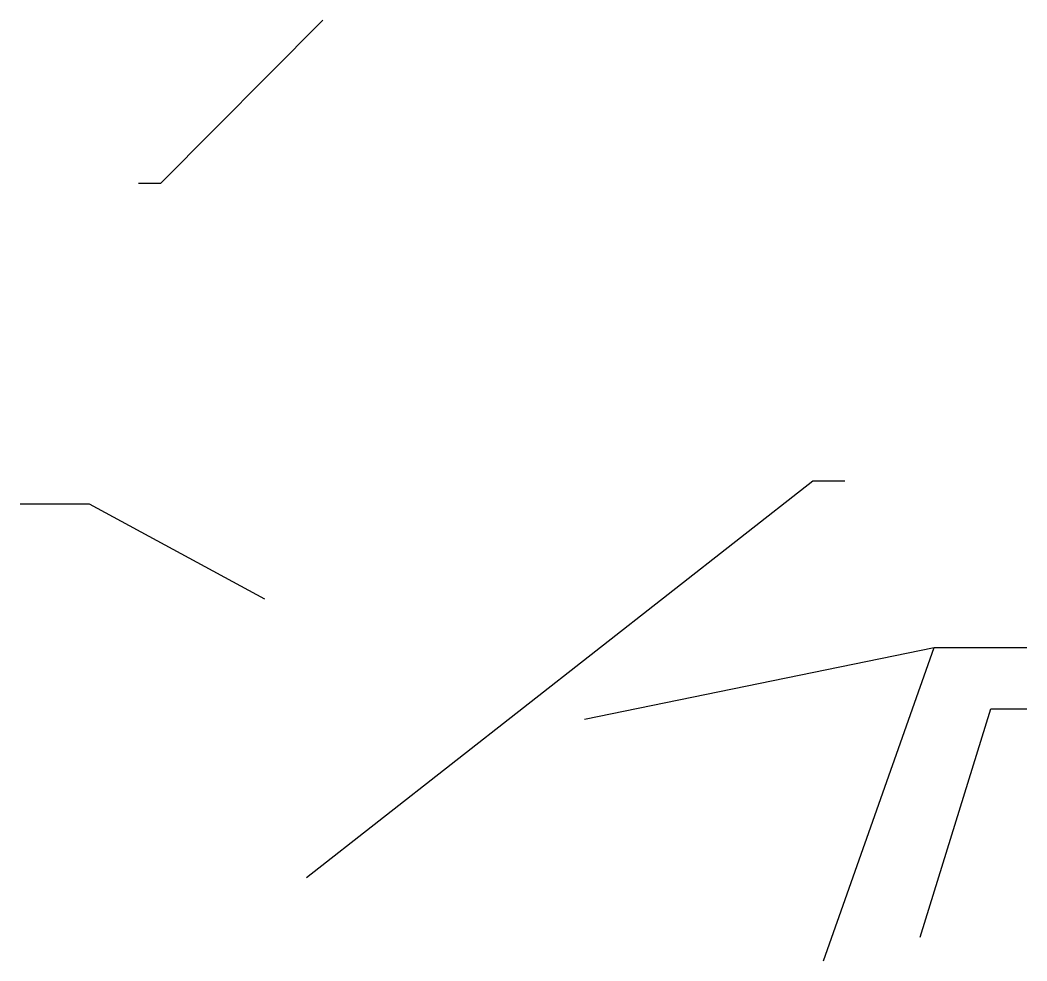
# Paper-space layout 'Layout1' of a CAD drawing. Extents: x 14 to 69.4, y 39.1 to 90.9.
import ezdxf

# ---------------------------------------------------------------- set-up
doc = ezdxf.new("R2010")
doc.units = 0
doc.header["$LTSCALE"] = 1.5996
doc.layers.add('CMP-FLSH', color=7, linetype='CONTINUOUS')
doc.layers.add('DIM-TXT', color=7, linetype='CONTINUOUS')

psp = doc.layouts.get("Layout1")

# ---------------------------------------------------------------- linework, layer by layer
at = {"layer": 'CMP-FLSH', "color": 0, "linetype": 'CONTINUOUS'}
psp.add_line((45.082, 52.391), (64.336, 56.336), dxfattribs=at)
at = {"layer": 'CMP-FLSH', "color": 0, "linetype": 'CONTINUOUS', "extrusion": (0, 0, -1), "flags": 128}
for points in [[(-30.685, 90.877), (-21.752, 81.892), (-20.54, 81.892)], [(-58.235, 39.089), (-64.336, 56.336), (-69.432, 56.336)], [(-63.563, 40.4), (-67.442, 52.971), (-69.432, 52.971)]]:
    psp.add_lwpolyline(points, dxfattribs=at)
at = {"layer": 'DIM-TXT', "color": 0, "linetype": 'CONTINUOUS', "extrusion": (0, 0, -1), "flags": 128}
psp.add_lwpolyline([(-29.797, 43.686), (-57.65, 65.508), (-59.414, 65.508)], dxfattribs=at)
at = {"layer": 'DIM-TXT', "color": 0, "linetype": 'CONTINUOUS', "flags": 128}
psp.add_lwpolyline([(27.498, 58.995), (17.849, 64.234), (14.034, 64.234)], dxfattribs=at)

doc.saveas('drawing.dxf')
